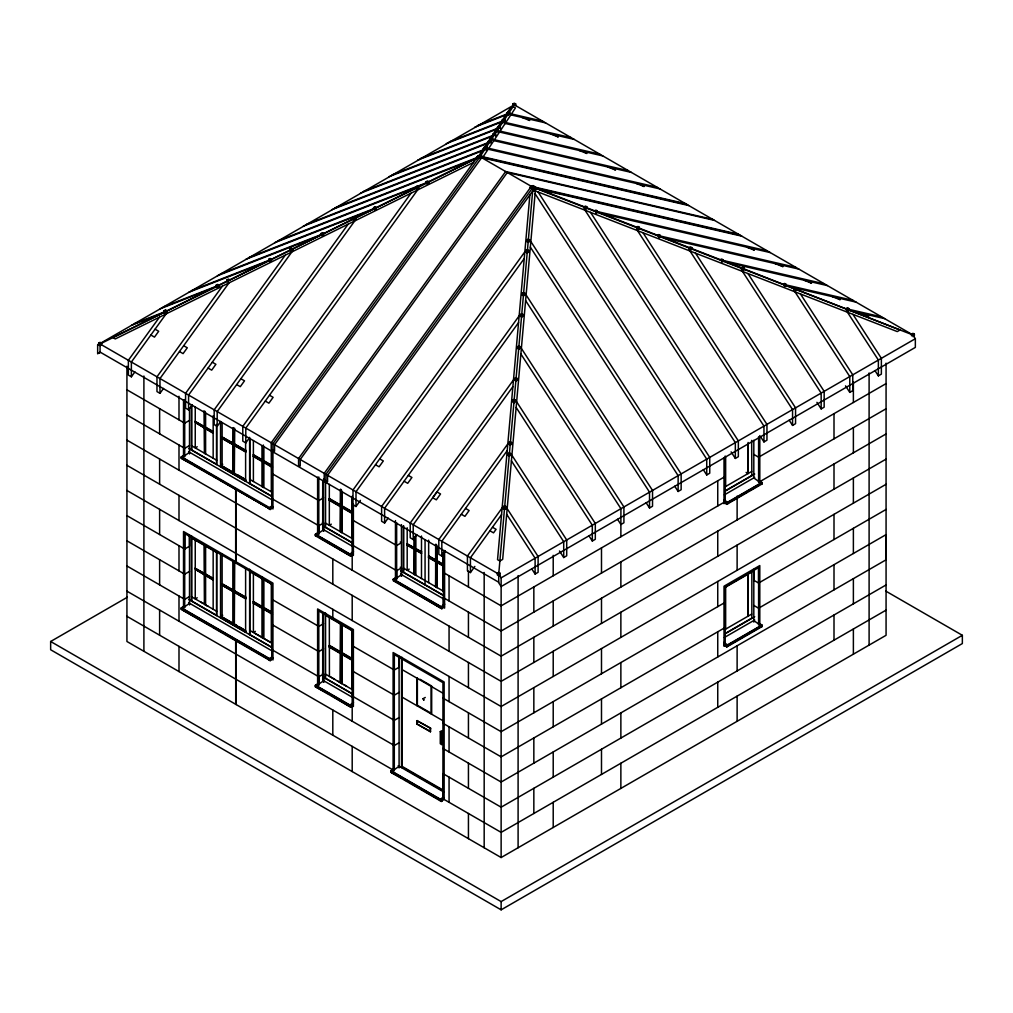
<?xml version="1.0" encoding="UTF-8"?>
<svg xmlns="http://www.w3.org/2000/svg" width="1013" height="1013" viewBox="0 0 1013 1013"><rect width="100%" height="100%" fill="white"/><g stroke="black" fill="none" stroke-linecap="round" stroke-linejoin="round"><path stroke-width="1.5" d="M126.929 515.642L184.708 549.008L184.708 533.572L271.75 583.83L271.75 659.362L271.75 649.599L318.804 676.76L323.59 674L323.59 682.369M235.712 528.115L235.712 553.275L126.929 490.482M236.168 528.368L236.168 553.541L501.131 706.53L886.071 484.29M318.804 685.13L318.804 676.76M318.804 534.117L318.804 525.747L323.59 522.974L323.59 531.344M318.804 684.953L318.804 610.991L352.195 630.276L352.195 645.699L394.298 670.011L399.084 667.238L399.084 656.437M394.298 670.011L394.298 654.575L442.947 682.673L442.947 798.776L442.947 773.603L501.131 807.196L886.071 584.957M396.653 579.069L396.653 570.699L401.452 567.926L401.452 576.296M758.61 624.996L758.61 567.609L725.207 586.894L725.207 602.33L501.131 731.69L442.947 698.096M753.811 622.083L753.811 569.483L753.811 580.272L758.61 583.045L758.61 567.609M529.875 194.914L497.548 559.657L499.878 561.012L502.676 559.391L535.459 189.431M534.433 188.139L534.433 186.481L533.003 187.304L498.713 574.105L498.713 582.804L501.131 586.54L915.347 347.396L915.347 338.709L913.726 336.215M478.402 156.521L510.324 108.176L513.122 106.568L515.452 107.91L483.125 156.85M480.327 156.205L514.287 104.808L97.653 344.901L97.653 353.6L100.072 352.651L100.072 343.951L101.503 343.128L101.503 344.775M159.484 317.17L128.372 360.286L128.372 375.076L131.373 376.811L134.919 371.898M166.081 313.916L131.373 362.021L131.373 376.811M222.366 286.173L156.977 376.798L156.977 391.588L159.978 393.323L163.524 388.41M228.976 282.918L159.978 378.533L159.978 393.323M285.248 255.175L185.582 393.323L185.582 408.1L188.583 409.834L192.128 404.934M291.858 251.92L188.583 395.057L188.583 409.834M348.143 224.19L214.186 409.834L214.186 424.612L217.187 426.346L220.733 421.446M354.74 220.935L217.187 411.569L217.187 426.346M411.025 193.192L242.791 426.346L242.791 441.136L245.792 442.871L249.337 437.958M417.622 189.938L245.792 428.081L245.792 442.871M685.434 203.626L478.326 155.749L271.231 442.77L271.231 449.291L274.561 451.216L274.561 444.694L481.669 157.673L688.777 205.55M533.003 187.304L325.895 474.325L325.895 480.846M524.835 251.832L353.005 489.975L353.005 504.765L356.006 506.5L360.425 500.359M524.24 258.556L356.006 491.71L356.006 506.5M519.163 315.866L381.61 506.487L381.61 521.277L384.611 523.012L388.156 518.099M518.567 322.577L384.611 508.222L384.611 523.012M513.49 379.888L410.214 523.012L410.214 537.789L413.215 539.524L416.761 534.623M512.895 386.599L413.215 524.747L413.215 539.524M507.804 443.909L438.819 539.524L438.819 554.301L441.82 556.036L445.365 551.135M507.209 450.633L441.82 541.259L441.82 556.036M502.131 507.931L467.424 556.036L467.424 570.826L470.425 572.56L474.856 566.419M501.536 514.655L470.425 557.77L470.425 572.56M181.226 456.977L270.636 509.374L181.226 458.294L181.226 456.977L183.758 455.192L184.708 455.749M189.57 452.267L182.175 457.521L182.175 458.851L192.179 464.068M271.864 505.905L269.205 507.766L269.205 509.096L269.686 508.159M270.167 509.64L270.167 508.323L272.7 506.538L271.75 505.994M271.75 657.006L272.7 658.539L270.167 660.666L181.226 609.307L181.226 607.99L183.758 606.217L184.708 606.762M189.57 603.279L182.175 608.547L182.175 609.864L211.211 626.072M352.195 552.44L353.157 553.972L350.612 556.086L315.309 535.712L315.309 534.383L317.854 532.61L318.804 533.155M323.654 529.685L316.259 534.94L316.74 535.991L315.309 535.712M353.499 551.515L349.662 554.225L349.662 555.542L319.412 537.523M315.309 534.383L350.612 554.769L353.157 552.997M271.864 656.93L269.205 658.792L269.205 660.109L269.686 659.172L270.636 659.729M181.226 607.99L270.167 659.336L272.7 657.564M443.403 605.103L444.352 606.622L441.82 608.75L393.171 580.664L393.171 579.335L395.703 577.562L396.653 578.106M401.503 574.624L394.12 579.892L394.601 580.93M352.195 703.465L353.157 704.985L350.612 707.112L315.309 686.725L315.309 685.408L317.854 683.623L318.804 684.18M323.654 680.698L316.259 685.953L316.74 687.004M444.707 604.166L440.87 606.876L440.87 608.193L410.62 590.186M393.171 579.335L441.82 607.433L444.352 605.647M353.499 702.528L349.662 705.238L349.662 706.555L331.441 695.488M315.309 685.408L350.612 705.782L353.157 704.01M442.947 797.801L443.897 799.333L441.364 801.448L390.803 772.261L390.803 770.944L393.348 769.158L394.298 769.715M399.147 766.233L391.765 771.488L391.765 772.818L401.692 777.997M443.061 797.712L440.414 799.586L440.414 800.903L440.883 799.966L441.845 800.511M390.803 770.944L441.364 800.131L443.897 798.358M100.072 345.598L98.641 344.775L98.641 343.128L100.072 342.305L101.503 343.128M515.706 103.984L512.857 105.643L512.857 103.984L514.287 103.161L515.706 103.984L515.706 105.643M165.144 313.536L165.144 310.231L166.575 311.054L166.575 312.713L165.144 313.536L163.713 312.713L163.713 311.054L165.575 310.016L167.006 310.839L167.006 312.498M167.006 310.839L165.144 311.877L163.713 311.054M509.805 114.583L509.843 112.874L506.943 114.583L506.981 112.874M97.653 353.6L100.388 352.018M216.187 285.197L217.618 286.021L217.618 287.667L216.187 286.844L216.187 285.197L217.618 284.374L219.049 285.197L219.049 286.844M502.245 121.699L502.245 120.041L503.676 119.217L505.107 120.041L505.107 121.699M229.888 279.854L228.457 280.677L228.457 282.336L227.026 281.5L227.026 279.854L228.457 279.031L229.888 279.854L415.355 188.342M504.132 121.522L501.27 123.181L501.27 121.522L502.701 120.699L504.132 121.522L504.132 123.181M217.618 286.021L219.049 285.197M505.107 120.041L503.676 120.864L502.245 120.041M270.091 258.505L270.091 261.81L268.673 260.987L268.673 259.328L270.091 258.505L271.522 259.328L271.522 260.987M500.371 127.207L497.51 128.866L497.51 127.207L498.94 126.384L500.371 127.207L500.371 128.866M271.522 259.328L270.091 260.164L268.673 259.328M289.921 248.856L291.351 249.692L291.351 251.338L289.921 250.515L289.921 248.856L291.351 248.033L292.782 248.856L292.782 250.515M495.598 131.766L495.598 130.12L497.028 129.284L498.459 130.12L498.459 131.766M291.351 249.692L292.782 248.856M498.459 130.12L497.028 130.943L495.598 130.12M321.146 233.471L322.577 232.648L324.008 233.471L322.577 234.294L321.146 233.471L321.146 235.117L322.577 235.953L324.008 235.117M492.774 136.033L492.774 134.374L494.205 133.551L495.636 134.374L495.636 136.033M495.636 134.374L494.205 135.21L492.774 134.374M354.233 217.048L354.233 220.34L352.803 219.517L352.803 217.871L354.233 217.048L355.664 217.871L355.664 219.517M492.774 138.705L489.912 140.351L489.912 138.705L491.343 137.882L492.774 138.705L492.774 140.351M355.664 217.871L354.233 218.694L352.803 217.871M373.62 207.614L375.051 206.779L376.481 207.614L375.051 208.437L373.62 207.614L373.62 209.26L375.051 210.084L376.481 209.26M490.9 141.554L488.038 143.2L488.038 141.554L489.469 140.718L490.9 141.554L490.9 143.2M418.546 186.873L417.115 187.696L417.115 189.355L415.685 188.532L415.685 186.873L417.115 186.05L418.546 186.873L418.546 188.532M484.239 148.949L484.239 147.29L485.67 146.467L487.101 147.29L487.101 148.949M428.955 181.745L427.524 182.568L427.524 184.227L426.093 183.404L426.093 181.745L427.524 180.922L428.955 181.745L428.955 183.404M486.164 148.721L483.302 150.367L483.302 148.721L484.733 147.885L486.164 148.721L486.164 150.367M484.239 147.29L485.67 148.126L487.101 147.29M477.136 156.762L479.997 155.002L482.859 156.762L479.997 158.421L477.136 156.762L479.997 158.357L479.997 156.711L481.428 155.888L481.428 157.534M476.338 158.522L477.667 157.623L418.179 186.936M530.141 187.253L533.003 185.607L535.864 187.367L533.003 189.013L530.141 187.367L533.003 188.962L533.003 185.607L530.141 187.367M532.673 191.039L536.662 188.735M189.507 420.395L184.708 423.155L126.929 389.802M195.332 422.522L213.009 433.171M526.836 239.904L528.267 239.081L529.698 239.904L529.698 241.563L528.267 242.386L526.836 241.563L526.836 239.904L528.267 240.739L529.698 239.904M584.045 206.88L585.476 206.057L586.907 206.88L586.907 208.526L585.476 209.362L584.045 208.526L584.045 206.88L585.476 207.703L586.907 206.88M525.899 250.502L527.33 249.679L528.761 250.502L528.761 252.161L527.33 252.984L525.899 252.161L525.899 250.502L527.33 251.325L528.761 250.502M189.507 445.568L184.708 448.328L126.929 414.975M595.885 211.755L597.315 210.919L597.315 212.578L595.885 213.401L595.885 211.755L594.454 210.919L595.885 210.096L597.315 210.919M197.206 446.758L195.243 447.885L195.243 406.973M181.226 458.294L181.707 457.357M245.665 452.013L221.746 438.211L221.746 436.831L246.045 450.418M221.746 438.211L246.045 451.798M204.411 453.077L204.031 410.746M220.733 465.36L245.804 479.833L245.804 481.213L220.733 466.74L220.733 465.36L222.708 464.233M522.1 293.339L523.531 292.504L524.962 293.339L524.962 294.986L523.531 295.809L522.1 294.986L522.1 293.339L523.531 294.163L524.962 293.339M639.38 227.279L637.949 226.443L636.519 227.279L637.949 228.102L639.38 227.279L639.38 228.925L637.949 229.748L636.519 228.925M520.226 314.524L521.657 313.701L523.088 314.524L523.088 316.183L521.657 317.006L520.226 316.183L520.226 314.524L521.657 315.36L523.088 314.524M658.767 236.194L660.197 235.358L660.197 237.017L658.767 237.84L658.767 236.194L657.336 235.358L658.767 234.535L660.197 235.358M517.364 346.763L518.795 345.927L520.226 346.763L520.226 348.409L518.795 349.232L517.364 348.409L517.364 346.763L518.795 347.586L520.226 346.763M691.854 247.666L690.423 246.843L688.992 247.666L690.423 248.489L691.854 247.666L691.854 249.325L690.423 250.148L688.992 249.325M184.708 549.008L189.507 546.248L189.507 535.434L189.507 604.951M270.636 508.703L272.7 507.513L272.7 506.538M885.666 591.035L962.35 635.303L962.35 643.559L501.131 909.839L50.65 649.751L50.65 641.495L127.296 597.252M514.541 378.545L515.972 377.722L517.402 378.545L517.402 380.204L515.972 381.027L514.541 380.204L514.541 378.545L515.972 379.381L517.402 378.545M721.649 260.632L723.079 259.809L723.079 261.455L721.649 262.278L721.649 260.632L720.218 259.809L721.649 258.973L723.079 259.809M189.507 571.408L184.708 574.181L126.929 540.815M195.332 569.344L213.009 579.993M512.629 400.186L514.06 399.363L515.49 400.186L515.49 401.832L514.06 402.655L512.629 401.832L512.629 400.186L514.06 401.009L515.49 400.186M741.478 268.065L742.909 267.242L744.327 268.065L744.327 269.711L742.909 270.534L741.478 269.711L741.478 268.065L742.909 268.888L744.327 268.065M189.507 596.581L184.708 599.341L126.929 565.988M197.206 597.771L195.243 598.911L195.243 540.157M245.665 598.835L221.746 585.033L221.746 583.653L246.045 597.239M221.746 585.033L246.045 598.62M181.226 609.307L181.707 608.37M331.302 524.164L329.326 525.304L329.326 484.391M204.411 604.09L204.031 543.918M208.235 606.293L205.221 605.002L205.221 546.159M508.868 442.567L510.299 441.744L511.73 442.567L511.73 444.226L510.299 445.049L508.868 444.226L508.868 442.567L510.299 443.403L511.73 442.567M784.543 285.071L785.974 284.248L785.974 285.894L784.543 286.717L784.543 285.071L783.112 284.248L784.543 283.425L785.974 284.248M220.733 616.385L245.804 630.858L245.804 632.226L220.733 617.753L220.733 616.385L222.708 615.246M507.893 453.609L509.324 452.786L510.755 453.609L510.755 455.255L509.324 456.091L507.893 455.255L507.893 453.609L509.324 454.432L510.755 453.609M793.951 290.111L793.951 288.452L795.382 287.629L796.813 288.452L796.813 290.111L795.382 290.934L795.382 289.287L796.813 288.452M255.365 631.34L253.389 632.479L253.389 573.738M421.332 553.44L406.897 545.108L406.897 543.728L421.712 551.844M503.195 506.601L504.626 505.766L506.057 506.601L506.019 508.691L504.588 509.514L503.157 508.691L503.195 506.601L504.626 507.424L506.057 506.601M847.856 308.028L846.425 308.851L846.425 310.497L847.856 311.333L849.287 310.497L849.287 308.851L847.425 307.863L845.994 308.686L847.856 309.674L849.287 308.851M506.057 508.247L504.626 509.07L503.195 508.247M409.151 569.116L407.188 570.256L407.188 527.76M396.653 522.683L396.653 579.081L395.703 578.537L393.639 580.386L407.948 588.642M500.143 573.282L498.713 572.459L497.294 573.282L497.294 574.928L498.713 575.764L500.143 574.928L500.143 573.282L498.713 574.105L98.641 343.128M512.857 103.984L912.928 334.961L912.928 336.62L914.359 335.797L914.359 334.138L912.928 334.961L534.471 187.886M126.929 366.2L126.929 641.495L501.131 857.542L501.131 577.841L915.347 338.709M315.309 686.725L328.769 693.943M531.724 568.8L535.105 574.042L538.106 572.307L538.106 556.504L507.171 508.653M559.48 550.983L563.709 557.53L566.71 555.795L566.71 539.98L511.907 455.23M588.933 535.776L592.314 541.018L595.315 539.283L595.315 523.468L516.643 401.806M646.142 502.739L649.523 507.982L652.537 506.247L652.537 490.444L526.102 294.96M674.747 486.227L678.128 491.47L681.141 489.735L681.141 473.919L530.837 241.525M703.351 469.715L706.732 474.958L709.746 473.223L709.746 457.407L538.08 191.976M731.107 451.887L735.337 458.433L738.35 456.698L738.35 440.896L590.554 212.375M760.56 436.679L763.954 441.921L766.955 440.186L766.955 424.384L643.04 232.775M789.165 420.167L792.559 425.409L795.56 423.675L795.56 407.859L695.513 253.161M816.921 402.338L821.163 408.897L824.164 407.163L824.164 391.347L747.987 273.561M845.526 385.826L849.768 392.373L852.769 390.638L852.769 374.835L800.46 293.96M874.979 370.619L878.372 375.861L881.373 374.126L881.373 358.323L852.933 314.347M725.207 476.477L501.131 605.85L443.403 572.51M886.071 383.61L758.61 457.192L753.811 454.432M724.764 487L751.659 471.476M724.764 491.128L751.659 475.604M724.839 491.305L754.71 474.059M724.371 494.876L754.71 477.364M758.61 481.39L759.56 480.846L762.093 482.619L762.093 483.935L726.79 504.322L724.257 502.195L725.207 500.675M725.207 501.65L501.131 631.01L443.403 597.683L443.403 607.445L443.403 552.06M759.965 481.58L886.071 408.771M724.257 501.22L726.511 502.841L761.814 482.454M726.321 503.385L762.093 482.619M399.084 692.411L394.298 695.184L352.195 670.872M726.321 504.043L747.315 491.925M749.987 490.381L759.332 484.986M760.662 483.556L760.662 484.214L762.093 483.935M423.092 698.691L423.852 700.008L423.092 698.691L425.257 697.451M886.071 433.944L501.131 656.183L236.168 503.208L236.168 489.342L236.168 563.279M399.084 717.584L394.298 720.344L352.195 696.045M416.989 720.712L430.626 728.258L430.335 731.728L416.989 724.016L416.989 720.712L430.626 728.258M416.989 724.016L430.626 731.563M886.071 459.117L501.131 681.356L126.929 465.309M399.084 742.757L394.298 745.517L236.168 654.221L236.168 640.355L236.168 704.554M440.275 731.614L441.693 730.791L443.124 731.614L443.124 743.732L441.693 744.555L440.275 743.732L440.275 731.614L441.693 732.45L443.124 731.614M390.803 772.261L391.284 771.324M724.764 587.654L751.659 572.13M758.61 583.045L886.071 509.45M725.207 627.49L501.131 756.863L442.947 723.269M724.764 629.63L751.659 614.093M724.764 633.758L751.659 618.221M724.839 633.935L754.71 616.689M724.371 637.506L754.71 619.994M758.61 624.021L759.56 623.464L762.093 625.249L762.093 626.566L726.79 646.952L724.257 644.825L725.207 643.306M724.257 644.825L725.207 644.268M726.676 644.812L724.016 646.345L724.016 586.21L759.801 565.545L759.801 624.097M724.257 643.85L726.511 645.458L761.814 625.084M726.321 646.015L762.093 625.249M726.321 646.674L759.332 627.617M762.093 626.566L760.662 626.844L761.143 625.793L753.761 620.538M886.071 610.13L501.131 832.369L441.807 798.117M501.131 857.542L886.071 635.303L886.071 363.161M50.65 641.495L501.131 901.583L962.35 635.303M216.668 286.248L112.937 337.608L115.267 338.95L473.54 162.384M218.466 285.375L226.963 281.183M101.49 343.255L478.579 157.408M477.895 125.371L506.335 114.241M474.894 127.106L505.829 114.988M449.291 141.883L501.6 121.408M446.29 143.618L501.093 122.155M420.686 158.395L496.864 128.575M417.685 160.13L496.357 129.322M392.082 174.92L492.128 135.742M389.081 176.655L491.634 136.489M363.477 191.432L487.392 142.909M360.476 193.166L486.898 143.656M334.872 207.944L482.657 150.076M331.859 209.678L482.163 150.836M306.268 224.468L477.921 157.243M303.254 226.19L474.92 158.978M277.663 240.98L426.486 182.707M274.65 242.715L422.446 184.847M249.046 257.492L374.012 208.564M246.045 259.227L369.96 210.704M220.441 274.004L321.539 234.421M217.44 275.739L317.487 236.561M191.837 290.528L269.078 260.278M188.836 292.251L265.013 262.43M163.232 307.04L216.579 286.147M160.231 308.775L212.54 288.287M134.628 323.552L164.144 312.004M131.627 325.287L160.067 314.157M97.653 344.901L100.072 343.951M511.464 113.95L542.575 121.142M510.869 114.862L545.576 122.877M505.791 122.548L571.18 137.667M505.196 123.447L574.181 139.401M500.105 131.133L599.785 154.179M499.51 132.032L602.786 155.913M494.433 139.731L628.389 170.691M493.838 140.63L631.39 172.425M488.76 148.316L656.994 187.202M488.165 149.215L659.995 188.937M687.105 204.588L479.997 156.711L272.902 443.732L272.902 450.253M712.772 219.403L505.664 171.526L298.569 458.547L298.569 465.068L300.228 466.031L300.228 459.509L507.336 172.489L714.431 220.365M738.439 234.231L531.331 186.341L324.223 473.362L324.223 479.883L327.566 481.808L327.566 475.287L534.674 188.279L741.769 236.156M534.535 187.671L740.098 235.193M596.91 211.464L767.208 250.831M601.975 213.68L770.209 252.566M659.792 235.902L795.813 267.356M664.857 238.118L798.814 269.091M722.662 260.341L824.417 283.868M727.752 262.557L827.418 285.603M785.531 284.78L853.022 300.38M790.634 286.996L856.023 302.115M848.438 309.218L881.627 316.892M853.516 311.434L884.628 318.626M539.46 189.38L720.344 259.683M722.459 260.506L900.063 329.972L897.265 331.58L535.333 190.913M914.359 334.138L912.928 333.315L911.497 334.138L911.497 335.797M526.14 118.407L529.723 120.471L521.936 117.432M554.757 134.919L558.328 136.983L550.54 133.944M583.361 151.431L586.932 153.495L579.145 150.456M611.966 167.955L615.537 170.019L607.749 166.98M640.571 184.467L644.141 186.531L636.354 183.492M750.772 248.096L754.356 250.16L746.568 247.121M779.377 264.608L782.96 266.672L775.173 263.633M807.981 281.12L811.565 283.184L803.778 280.145M836.599 297.645L840.17 299.709L832.382 296.67M865.203 314.157L868.774 316.221L862.645 313.561M509.843 112.874L508.374 112.114L506.943 112.937L508.412 113.697L508.412 115.355M793.951 288.452L795.382 289.287M501.27 121.522L502.701 122.345L502.701 120.699M497.51 127.207L498.94 128.043M489.912 138.705L491.343 139.528M488.038 141.554L489.469 142.377M483.302 148.721L484.733 149.544L484.733 147.885M478.326 155.749L534.674 188.279L534.674 190.875M426.093 181.745L427.524 182.568M415.685 186.873L417.115 187.696M746.112 472.4L748.088 473.54L748.088 442.453M760.662 484.214L761.143 483.176L753.761 477.908M726.511 502.841L726.79 504.322M227.026 279.854L228.457 280.677M753.811 605.445L758.61 608.218L886.071 534.623L886.071 559.796L501.131 782.036L442.947 748.442M165.575 311.675L164.144 310.839L164.144 312.498L165.575 313.321L165.575 310.016M726.511 645.458L726.79 646.952M155.116 329.212L158.686 331.276L154.483 337.114L150.899 335.05M183.72 345.724L187.291 347.788L183.087 353.626L179.504 351.562M212.325 362.236L215.896 364.3L211.692 370.15L208.108 368.086M240.929 378.761L244.513 380.825L240.296 386.662L236.713 384.598M269.534 395.273L273.117 397.337L268.901 403.174L265.317 401.11M379.748 458.902L383.319 460.966L379.103 466.803L375.532 464.739M408.353 475.414L411.924 477.478L407.707 483.315L404.136 481.251M465.562 508.45L469.133 510.514L464.929 516.351L461.346 514.287M492.508 527.267L496.079 529.33L493.534 532.863L489.95 530.799M100.072 352.081L498.713 582.234M213.388 431.576L194.952 421.37L213.009 431.791M253.478 454.71L271.547 465.144M329.428 498.561L351.954 511.565M428.74 555.896L443.175 564.228M221.746 436.831L245.665 450.646M253.098 454.938L272.446 466.107M329.048 498.776L351.574 511.793M406.897 543.728L421.332 552.06M428.36 556.124L442.795 564.456M196.623 423.269L204.36 427.739M206.943 429.221L213.388 432.944M253.478 456.091L262.519 461.308M265.089 462.789L271.547 466.512M329.428 499.941L351.954 512.945M408.594 545.64L421.712 553.212M428.74 557.277L443.175 565.609M253.098 456.306L272.446 467.487M329.048 500.156L351.574 513.16M428.36 557.492L442.795 565.824M322.4 497.117L323.59 497.814L318.804 500.574L271.75 473.413M400.262 542.069L401.452 542.753L396.653 545.526L352.195 519.859M191.66 445.821L216.731 460.295M249.818 479.402L272.244 492.343M325.755 523.24L352.651 538.764M403.605 568.192L443.859 591.427M322.4 522.29L323.59 522.974M400.262 567.242L401.452 567.926M231.42 471.311L222.126 465.942L222.126 422.586M238.068 475.148L244.715 478.984M272.244 496.471L249.818 483.53L249.818 438.49M325.755 527.368L352.651 542.892M443.859 595.555L403.605 572.32L403.605 525.696M188.608 448.417L272.079 496.598M322.704 525.823L352.575 543.069M400.553 570.775L443.808 595.745M318.804 525.747L271.75 498.573L271.75 508.349L271.75 449.81M352.195 545.032L396.653 570.699M188.608 451.722L272.522 500.156M353.043 546.653L322.704 529.128L322.704 481.099M400.553 574.08L444.251 599.303M271.75 506.969L272.7 507.513M352.195 553.415L353.157 553.972M443.403 606.078L444.352 606.622M181.504 456.812L270.446 508.159M315.6 534.218L350.903 554.605M393.449 579.17L442.099 607.256M194.889 465.638L211.211 475.059M213.933 476.629L216.655 478.199M219.365 479.769L270.636 509.374M126.929 440.136L235.712 502.942L235.712 489.076L235.712 563.025M272.244 584.615L249.818 571.674L249.818 634.543L272.244 647.497M325.755 615.511L352.651 631.036M322.4 622.97L323.59 623.653L318.804 626.427L271.75 599.253M419.977 679.267L431.677 686.029L431.677 713.545L417.369 705.289L417.369 677.773M402.148 669.644L443.086 693.272M213.388 578.398L194.952 568.192L213.009 578.613M253.478 601.532L271.547 611.966M329.428 645.382L351.954 658.387M221.746 583.653L245.665 597.467M253.098 601.76L272.446 612.928M329.048 645.598L351.574 658.615M196.623 570.091L204.36 574.561M206.943 576.042L213.388 579.765M253.478 602.912L262.519 608.129M265.089 609.611L271.547 613.334M329.428 646.763L351.954 659.767M253.098 603.128L272.446 614.309M329.048 646.978L351.574 659.982M322.4 648.143L323.59 648.827L318.804 651.587L271.75 624.426M402.148 697.172L443.086 720.8M200.498 601.836L203.081 603.317M254.769 633.163L261.227 636.886M265.089 639.127L270.256 642.103M334.721 679.33L329.428 676.266L329.326 617.575M337.38 680.863L340.026 682.395M344.002 684.687L346.661 686.219M191.66 596.847L216.731 611.32M249.818 630.415L272.244 643.369M325.755 674.253L352.651 689.79M322.4 673.303L323.59 674M231.42 622.337L222.126 616.955L222.126 554.402M234.079 623.869L236.738 625.401M239.397 626.933L243.386 629.238M325.755 678.381L352.651 693.918M188.608 599.43L272.079 647.624M322.704 676.849L352.575 694.095M188.608 602.735L272.522 651.182M353.043 697.666L322.704 680.154L322.704 612.954M271.75 657.981L272.7 658.539M352.195 704.428L353.157 704.985M181.504 607.825L270.446 659.172M315.6 685.244L350.903 705.618M213.933 627.642L223.455 633.138M226.165 634.708L270.636 660.387M126.929 591.161L235.712 653.955L235.712 640.102L235.712 704.301M443.023 790.026L402.148 766.423L402.148 657.412M401.528 766.79L442.757 790.583M398.198 765.689L443.745 791.989M126.929 616.322L393.981 770.5M391.094 770.779L441.655 799.966M404.402 779.554L407.099 781.124M409.809 782.682L419.268 788.139M421.965 789.697L441.845 801.182M723.915 499.738L727.752 502.448L727.752 503.778L727.271 502.841M723.915 642.369L727.752 645.078L727.752 646.395L727.271 645.458M847.425 312.207L878.372 360.046L878.372 375.861M794.952 291.807L849.768 376.57L849.768 392.373M742.478 271.421L821.163 393.082L821.163 408.897M690.005 251.021L792.559 409.594L792.559 425.409M637.519 230.635L763.954 426.106L763.954 441.921M585.045 210.235L735.337 442.63L735.337 458.433M535.079 193.711L706.732 459.142L706.732 474.958M530.343 247.134L678.128 475.654L678.128 491.47M525.608 300.57L649.523 492.166L649.523 507.982M521.366 348.383L623.919 506.956L623.919 522.759L620.918 524.493L617.537 519.264M520.872 353.993L620.918 508.691L620.868 536.725M516.136 407.416L592.314 525.203L592.314 541.018M511.4 460.839L563.709 541.714L563.709 557.53M506.665 514.262L535.105 558.239L535.105 574.042M499.523 575.359L501.131 577.841M869.103 372.949L869.103 645.091M853.377 382.04L853.377 402.49M853.377 427.651L853.377 452.824M853.377 477.997L853.377 503.157M853.377 528.33L853.377 553.503M853.377 578.676L853.377 603.837M853.377 629.01L853.377 654.183M847.856 309.674L847.856 311.333M834.003 413.671L834.003 438.844M834.003 464.005L834.003 489.178M834.003 514.351L834.003 539.524M834.003 564.684L834.003 589.857M834.003 615.03L834.003 640.191M761.624 482.998L761.624 483.67M761.624 625.629L761.624 626.287M759.801 435.577L759.801 481.466M759.56 480.846L759.56 481.821M759.56 623.464L759.56 624.439M758.61 436.742L758.61 482.365M753.811 440.275L753.811 478.022M751.659 440.389L751.849 475.705M751.849 571.256L751.849 618.335M748.088 574.194L748.088 616.157M747.987 443.884L747.987 473.476M747.987 574.042L747.987 616.107M742.909 268.888L742.909 270.534M737.122 496.142L737.122 519.935M737.122 545.108L737.122 570.281M737.122 645.788L737.122 670.961M737.122 696.121L737.122 721.294M725.65 456.952L725.65 486.481M725.65 587.147L725.65 629.111M725.207 456.027L725.207 503.018M725.207 586.894L725.207 645.648M724.016 457.825L724.016 503.714M717.748 480.782L717.748 505.956M717.748 531.129L717.748 556.302M717.748 581.462L717.748 606.635M717.748 631.808L717.748 656.968M717.748 682.142L717.748 707.315M690.423 248.489L690.423 250.148M637.949 228.102L637.949 229.748M620.868 561.886L620.868 587.059M620.868 612.232L620.868 637.392M620.868 662.565L620.868 687.738M620.868 712.911L620.868 738.072M620.868 763.245L620.868 788.418M601.494 547.906L601.494 573.079M601.494 598.24L601.494 623.413M601.494 648.586L601.494 673.759M601.494 698.919L601.494 724.092M601.494 749.265L601.494 774.426M585.476 207.703L585.476 209.362M553.212 555.339L553.212 575.789M553.212 600.95L553.212 626.123M553.212 651.296L553.212 676.456M553.212 701.629L553.212 726.802M553.212 751.975L553.212 777.136M553.212 802.309L553.212 827.482M533.838 586.97L533.838 612.143M533.838 637.304L533.838 662.477M533.838 687.65L533.838 712.823M533.838 737.983L533.838 763.156M533.838 788.329L533.838 813.49M528.267 240.739L528.267 242.386M527.33 251.325L527.33 252.984M523.531 294.163L523.531 295.809M521.657 315.36L521.657 317.006M518.795 347.586L518.795 349.232M518.099 575.599L518.099 847.742M515.972 379.381L515.972 381.027M514.06 401.009L514.06 402.655M510.299 443.403L510.299 445.049M509.324 454.432L509.324 456.091M504.626 507.424L504.588 509.514M501.131 901.583L501.131 909.839M497.028 129.284L497.028 132.589M485.67 146.467L485.67 148.126M484.176 572.459L484.176 847.742M478.567 155.888L478.567 157.534M468.437 571.243L468.437 586.97M468.437 612.143L468.437 637.304M468.437 662.477L468.437 687.65M468.437 712.823L468.437 737.983M468.437 763.156L468.437 788.329M468.437 813.49L468.437 838.663M449.063 575.789L449.063 600.95M449.063 626.123L449.063 651.296M449.063 676.456L449.063 701.629M449.063 726.802L449.063 751.975M449.063 777.136L449.063 802.309M444.593 550.515L444.593 608.142M444.137 799.46L444.137 681.977L393.107 652.511L393.107 769.994M442.96 553.149L442.96 590.908M441.82 607.433L441.82 608.75M441.693 732.45L441.693 744.555M441.364 800.131L441.364 801.448M437.211 546.501L437.211 587.477M436.831 545.146L436.831 587.705M436.021 544.247L435.641 587.008L435.641 544.462M431.107 686.358L431.107 713.886M430.335 728.423L430.335 731.728M428.651 540.157L428.651 582.652M425.067 539.663L425.067 584.716M421.497 536.029L421.497 578.524M417.28 720.547L417.28 723.852M416.799 678.102L416.799 705.618M415.748 535.687L415.748 575.093M415.368 535.915L415.368 575.308M414.558 538.156L414.178 574.624L414.178 536.801M403.415 526.152L403.415 572.434M401.452 524.607L401.503 576.283M401.528 657.475L401.528 767.613M399.084 656.513L399.084 767.917M395.703 577.562L395.703 578.537M395.463 520.593L395.463 578.22M394.298 654.575L394.298 770.69M393.348 769.158L393.348 770.133M375.051 206.779L375.051 210.084M353.385 504.094L353.385 555.479M353.385 706.504L353.385 629.58L317.613 608.927L317.613 684.269M352.195 496.256L352.195 570.192M352.195 595.365L352.195 620.526M352.195 630.276L352.195 721.205M352.195 746.378L352.195 771.551M351.764 497.345L351.764 538.258M351.764 630.529L351.764 689.271M350.612 554.769L350.612 556.086M350.612 705.782L350.612 707.112M341.951 491.508L341.951 532.483M341.951 624.654L341.951 683.496M341.571 490.153L341.571 532.699M341.571 623.324L341.571 683.724M340.761 489.241L340.381 532.015L340.381 489.469M340.761 623.957L340.381 683.028L340.381 624.185M332.808 558.999L332.808 584.172M332.808 609.345L332.808 619.082M332.808 710.024L332.808 735.185M325.566 481.2L325.566 527.482M325.566 613.055L325.566 678.495M323.59 478.934L323.59 531.179M323.59 612.852L323.654 682.344M322.577 234.294L322.577 235.953M318.804 476.984L318.804 533.952M317.854 532.61L317.854 533.585M317.854 683.623L317.854 684.598M317.613 477.199L317.613 533.269M272.94 451.405L272.94 509.033M272.94 660.045L272.94 583.133L183.518 531.508L183.518 606.85M271.307 450.899L271.307 491.812M271.307 584.083L271.307 642.824M270.167 659.336L270.167 660.666M263.76 446.366L263.76 487.342M263.76 579.499L263.76 638.355M263.367 445.011L263.367 487.557M263.367 578.182L263.367 638.57M262.557 445.669L262.557 486.645M262.557 577.271L262.557 637.671M262.177 445.897L262.177 486.873M262.177 577.486L262.177 637.886M253.389 440.554L253.389 481.466M249.629 437.363L249.629 483.632M249.629 569.205L249.629 634.657M245.615 442.757L245.615 481.327M245.615 568.458L245.615 632.34M234.674 428.284L234.294 473.413L234.294 428.512M234.674 561.658L234.294 624.426L234.294 561.873M233.484 427.6L233.104 472.729L233.104 427.815M233.484 560.961L233.484 623.527M233.104 561.189L233.104 623.742M220.543 422.117L220.543 466.854M220.543 553.984L220.543 617.867M216.731 425.675L216.731 464.423L191.66 449.949L191.66 404.909M216.541 424.434L216.541 464.536M216.541 551.667L216.541 615.549M213.161 415.748L213.161 458.231M213.161 550.502L213.161 609.256M205.601 412.785L205.601 453.761M205.601 545.931L205.601 604.786M205.221 411.43L205.221 453.989M191.47 405.339L191.47 450.063M191.47 535.636L191.47 601.076M189.507 407.808L189.507 453.938M184.708 399.565L184.708 456.724M184.708 533.572L184.708 607.737M183.758 455.192L183.758 456.167M183.758 606.217L183.758 607.192M183.518 399.793L183.518 455.85M178.997 396.273L178.997 419.863M178.997 445.036L178.997 470.197M178.997 495.37L178.997 520.543M178.997 545.716L178.997 570.876M178.997 596.049L178.997 621.222M178.997 646.383L178.997 671.556M159.623 408.682L159.623 433.843M159.623 459.016L159.623 484.189M159.623 509.349L159.623 534.522M159.623 559.695L159.623 584.868M159.623 610.029L159.623 635.202M143.897 376L143.897 651.296M436.958 491.925L432.741 497.776L436.324 499.84L440.528 493.989L436.958 491.925M504.588 506.209L503.157 507.032L504.588 507.855L506.019 507.032L504.588 506.209M848.856 308.686L847.425 309.509L847.425 311.156L848.856 310.333L848.856 308.686M216.731 552.566L191.66 538.093L191.66 600.975L216.731 615.448L216.731 552.566"/></g></svg>
